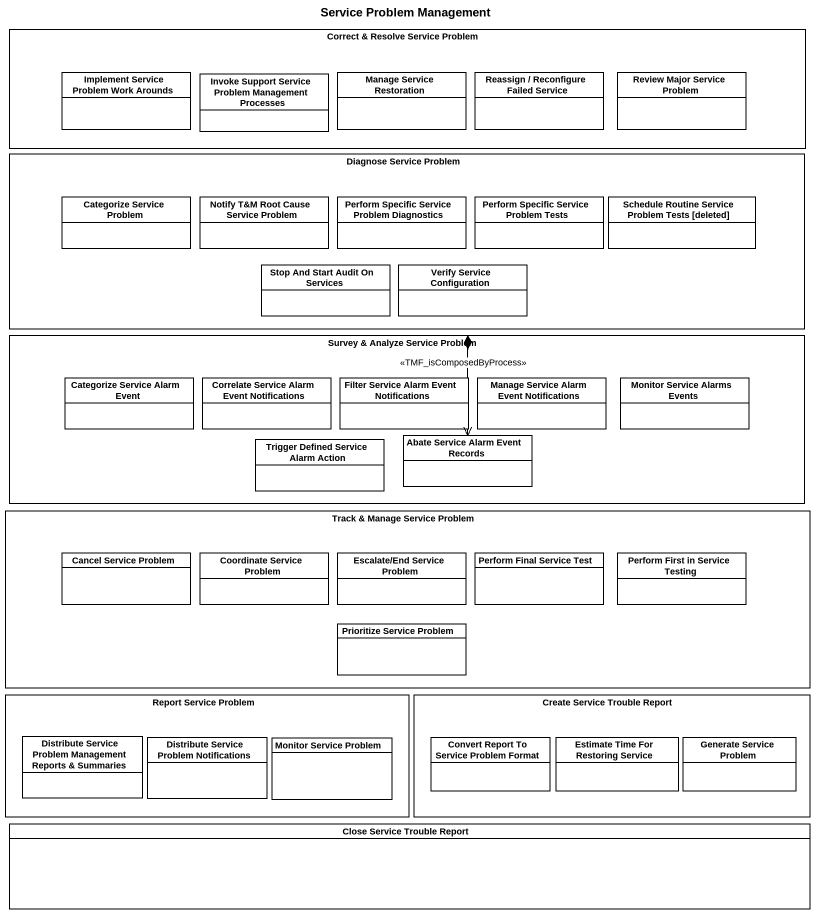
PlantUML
@startuml
title Service Problem Management
hide circle
hide empty members
rectangle "Correct & Resolve Service Problem" as Correct_Resolve_Service {
  class "Implement Service Problem Work Arounds" as Implement_Service_Problem #FFFFFF
  class "Invoke Support Service Problem Management Processes" as Invoke_Support_Service #FFFFFF
  class "Manage Service Restoration" as Manage_Service_Restoration #FFFFFF
  class "Reassign / Reconfigure Failed Service" as Reassign_Reconfigure_Failed #FFFFFF
  class "Review Major Service Problem" as Review_Major_Service_Problem #FFFFFF
}
rectangle "Diagnose Service Problem" as Diagnose_Service_Problem {
  class "Categorize Service Problem" as Categorize_Service_Problem #FFFFFF
  class "Notify T&M Root Cause Service Problem" as Notify_T_M_Root_Cause #FFFFFF
  class "Perform Specific Service Problem Diagnostics" as Perform_Specific_Service #FFFFFF
  class "Perform Specific Service Problem Tests" as Perform_Specific_Service_2 #FFFFFF
  class "Schedule Routine Service Problem Tests [deleted]" as Schedule_Routine_Service #FFFFFF
  class "Stop And Start Audit On Services" as Stop_And_Start_Audit_On #FFFFFF
  class "Verify Service Configuration" as Verify_Service_Configuration #FFFFFF
}
rectangle "Survey & Analyze Service Problem" as Survey_Analyze_Service {
  class "Categorize Service Alarm Event" as Categorize_Service_Alarm #FFFFFF
  class "Correlate Service Alarm Event Notifications" as Correlate_Service_Alarm #FFFFFF
  class "Filter Service Alarm Event Notifications" as Filter_Service_Alarm_Event #FFFFFF
  class "Manage Service Alarm Event Notifications" as Manage_Service_Alarm_Event #FFFFFF
  class "Monitor Service Alarms Events" as Monitor_Service_Alarms #FFFFFF
  class "Trigger Defined Service Alarm Action" as Trigger_Defined_Service #FFFFFF
  class "Abate Service Alarm Event Records" as Abate_Service_Alarm_Event #FFFFFF
}
rectangle "Track & Manage Service Problem" as Track_Manage_Service_Problem {
  class "Cancel Service Problem" as Cancel_Service_Problem #FFFFFF
  class "Coordinate Service Problem" as Coordinate_Service_Problem #FFFFFF
  class "Escalate/End Service Problem" as Escalate_End_Service_Problem #FFFFFF
  class "Perform Final Service Test" as Perform_Final_Service_Test #FFFFFF
  class "Perform First in Service Testing" as Perform_First_in_Service #FFFFFF
  class "Prioritize Service Problem" as Prioritize_Service_Problem #FFFFFF
}
rectangle "Report Service Problem" as Report_Service_Problem {
  class "Distribute Service Problem Management Reports & Summaries" as Distribute_Service_Problem #FFFFFF
  class "Distribute Service Problem Notifications" as Distribute_Service_Problem_2 #FFFFFF
  class "Monitor Service Problem" as Monitor_Service_Problem #FFFFFF
}
rectangle "Create Service Trouble Report" as Create_Service_Trouble {
  class "Convert Report To Service Problem Format" as Convert_Report_To_Service #FFFFFF
  class "Estimate Time For Restoring Service" as Estimate_Time_For_Restoring #FFFFFF
  class "Generate Service Problem" as Generate_Service_Problem #FFFFFF
}
class "Close Service Trouble Report" as Close_Service_Trouble_Report
Abate_Service_Alarm_Event <-up-* Survey_Analyze_Service : <<TMF_isComposedByProcess>>
@enduml
